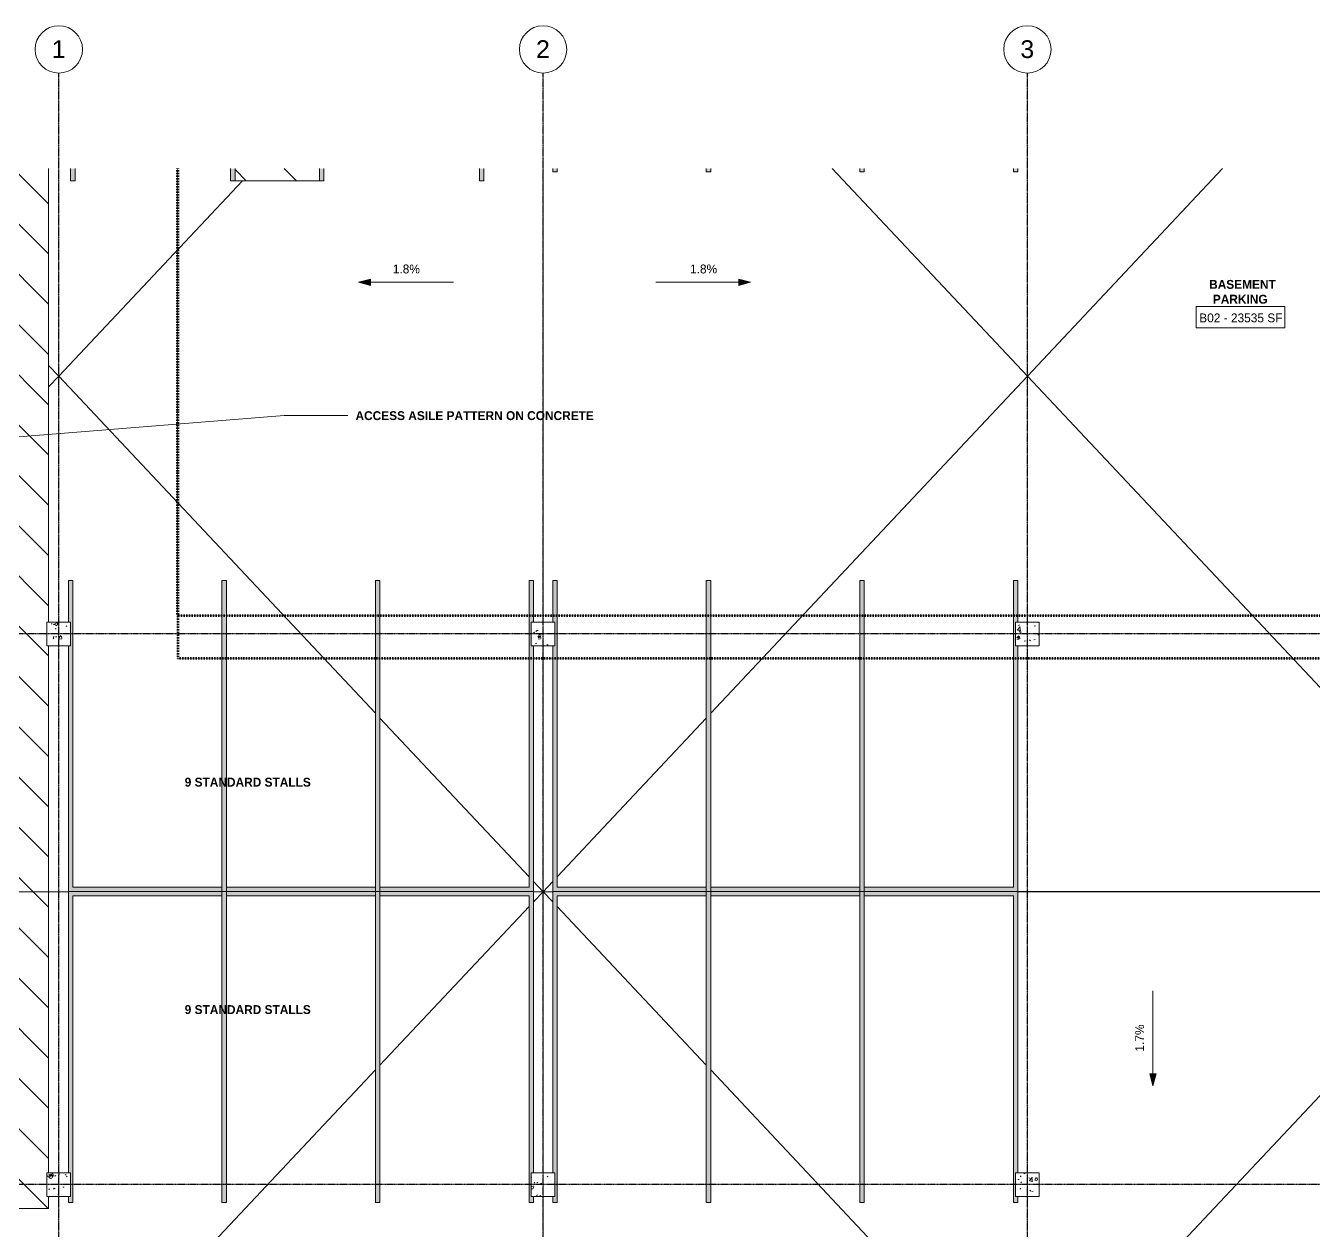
# Model space of a CAD drawing. Header units: inches. Extents: x -4124 to -1807, y 9775 to 11251.
# Drawn here: x -3504 to -2634, y 10436 to 11250 of the extents above; entities that cross this region are included whole.
import ezdxf

# ---------------------------------------------------------------- set-up
doc = ezdxf.new("R2010")
doc.units = ezdxf.units.IN
doc.header["$MEASUREMENT"] = 0
for name, pattern in [('Dash 1_16_', [0.125, 0.0625, -0.0625]), ('Double Dash 3_8_', [1, 0.375, -0.125, 0.125, -0.125, 0.125, -0.125]), ('Grid Line 1_2_', [0.875, 0.5, -0.125, 0.125, -0.125]), ('Grid Line 1_2__2_', [0.875, 0.5, -0.125, 0.125, -0.125])]:
    doc.linetypes.add(name, pattern=pattern)
for name, color, linetype, lineweight in [('0-1', 7, 'Continuous', 5), ('0-2', 7, 'Continuous', 9), ('0-3', 50, 'Double Dash 3_8_', 60), ('0-4', 165, 'Continuous', 5), ('0-5', 155, 'Continuous', 5), ('A-AREA-IDEN', 2, 'Continuous', 9), ('A-FLOR-1', 53, 'Continuous', 18), ('A-FLOR-3', 192, 'Continuous', 9), ('A-FLOR-PATT-2', 251, 'Continuous', 9), ('A-GENM', 5, 'Continuous', 9), ('C-PROP-LINE-2', 50, 'Dash 1_16_', 60), ('G-ANNO-DIMS', 111, 'Continuous', 9), ('G-ANNO-TEXT-1', 147, 'Continuous', 20), ('G-ANNO-TEXT-2', 165, 'Continuous', 20), ('S-COLS', 52, 'Continuous', 9), ('S-COLS-1', 7, 'Continuous', 9), ('S-GRID-1', 1, 'Grid Line 1_2_', 9), ('S-GRID-2', 1, 'Grid Line 1_2__2_', 30), ('S-GRID-IDEN', 1, 'Continuous', 9), ('S-GRID-IDEN-1', 147, 'Continuous', 9)]:
    doc.layers.add(name, color=color, linetype=linetype, lineweight=lineweight)
doc.styles.add('Arial', font='arial.ttf', dxfattribs={"height": 12})
doc.styles.add('Century Gothic', font='ufonts.com_century-gothic.ttf', dxfattribs={"height": 6})
doc.styles.add('Century Gothic_B', font='GOTHICB.TTF', dxfattribs={"height": 6})

# ---------------------------------------------------------------- blocks, each defined once
blk = doc.blocks.new('Family - ___-2835860-ENLARGED FLOOR PLAN - BASEMENT - WEST')
at = {"layer": 'C-PROP-LINE-2'}
for p in [(-3401.42, 11153.47), (-2067.92, 10851.39)]:
    blk.add_line(p, (-3401.42, 10851.39), dxfattribs=at)
blk = doc.blocks.new('Family - ___-2835903-ENLARGED FLOOR PLAN - BASEMENT - WEST')
at = {"layer": 'C-PROP-LINE-2'}
for p in [(-3400.92, 11153.47), (-2096.82, 10822.49)]:
    blk.add_line(p, (-3400.92, 10822.49), dxfattribs=at)
blk = doc.blocks.new('Family - ___-2835932-ENLARGED FLOOR PLAN - BASEMENT - WEST')
at = {"layer": 'C-PROP-LINE-2'}
for p in [(-3401.42, 11153.47), (-2067.92, 10851.39)]:
    blk.add_line(p, (-3401.42, 10851.39), dxfattribs=at)
blk = doc.blocks.new('Grid - Grid Head - Circle-50561-ENLARGED FLOOR PLAN - BASEMENT - WEST')
at = {"layer": 'S-GRID-IDEN-1'}
for start, end in [(360, 180), (180, 360)]:
    blk.add_arc((0, 0), 0.25, start, end, dxfattribs=at)
blk = doc.blocks.new('CTR - 1st Phase - Shell_rvt-1-ENLARGED FLOOR PLAN - BASEMENT - WEST')
at = {"layer": 'A-FLOR-1'}
for p, q in [((-3154.32, 10847.19), (-3154.32, 11153.47)), ((-2827.32, 11013.19), (-2959.14, 11153.47)), ((-2827.32, 11013.19), (-2695.5, 11153.47)), ((-3481.32, 11013.19), (-3357.29, 11145.19)), ((-3481.32, 11013.19), (-3488.32, 11020.4)), ((-3481.32, 11013.19), (-3488.32, 11005.98)), ((-3267.49, 10785.54), (-3481.32, 11013.19)), ((-3041.16, 10785.54), (-2827.32, 11013.19)), ((-2500.32, 10665.35), (-2827.32, 11013.19)), ((-3154.32, 10665.06), (-3154.32, 10831.19)), ((-3163.82, 10675.17), (-3264.49, 10782.35)), ((-3144.82, 10675.18), (-3044.16, 10782.35)), ((-3154.32, 10665.06), (-3160.82, 10671.98)), ((-3154.32, 10665.06), (-3147.82, 10671.98)), ((-3474.82, 10665.06), (-3583.82, 10665.06)), ((-3160.82, 10658.15), (-3154.32, 10665.06)), ((-3154.32, 10665.06), (-3160.82, 10665.06)), ((-3147.82, 10665.07), (-3154.32, 10665.06)), ((-3154.32, 10475.19), (-3154.32, 10665.06)), ((-3147.82, 10658.15), (-3154.32, 10665.06)), ((-3147.82, 10665.06), (-3154.32, 10665.06)), ((-2500.32, 10665.35), (-2833.82, 10665.2)), ((-2500.32, 10665.06), (-2833.82, 10665.06)), ((-2827.32, 10317.28), (-2500.32, 10665.06)), ((-3264.49, 10547.89), (-3163.82, 10654.96)), ((-3044.16, 10547.89), (-3144.82, 10654.96)), ((-3481.32, 10317.26), (-3267.49, 10544.7)), ((-2827.32, 10317.28), (-3041.16, 10544.7)), ((-3154.32, 10175.19), (-3154.32, 10459.19))]:
    blk.add_line(p, q, dxfattribs=at)
at = {"layer": 'S-GRID-1'}
for p, q in [((-3481.32, 9836.18), (-3481.32, 11217.93)), ((-3154.32, 9836.18), (-3154.32, 11217.93)), ((-2827.32, 9836.18), (-2827.32, 11217.93)), ((-1807.14, 10839.19), (-4091.58, 10839.19)), ((-1807.14, 10467.19), (-4091.58, 10467.19))]:
    blk.add_line(p, q, dxfattribs=at)
at = {"layer": '0-3'}
for name in ['Family - ___-2835860-ENLARGED FLOOR PLAN - BASEMENT - WEST', 'Family - ___-2835932-ENLARGED FLOOR PLAN - BASEMENT - WEST', 'Family - ___-2835903-ENLARGED FLOOR PLAN - BASEMENT - WEST']:
    blk.add_blockref(name, (0, 0), dxfattribs=at)
at = {"layer": '0-4', "xscale": 63.99999999999997, "yscale": 63.99999999999997, "zscale": 63.99999999999997}
for p in [(-3481.32, 11233.93), (-3154.32, 11233.93), (-2827.32, 11233.93)]:
    blk.add_blockref('Grid - Grid Head - Circle-50561-ENLARGED FLOOR PLAN - BASEMENT - WEST', p, dxfattribs=at)
at = {"layer": 'S-GRID-IDEN', "char_height": 12, "width": 11.312, "attachment_point": 1, "style": 'Arial'}
for s, insert in [('2', (-3159.08, 11240.12)), ('3', (-2832.08, 11240.12)), ('1', (-3486.08, 11240.12))]:
    blk.add_mtext(s, dxfattribs=dict(at, insert=insert))
blk = doc.blocks.new('034100 - Precast Structural Concrete - Column - Corbels - 16_x16_-2331168-ENLARGED FLOOR PLAN - BASEMENT - WEST')
at = {"layer": 'S-COLS'}
h = blk.add_hatch(dxfattribs=at)
h.set_pattern_fill('FP_6', color=256, style=0, pattern_type=2)
h.set_pattern_definition([(320, (-10840.174, -3153.339), (-1.606828, -18.362056), [1.92, -21.12]), (265, (-10840.174, -3153.339), (19.255874, 3.552257), [1.536, -16.896]), (10.451, (-10840.308, -3154.87), (17.649286, -14.81021), [1.632, -17.949]), (316.184, (-10835.054, -3153.34), (-4.237615, -27.32125), [2.88, -31.68]), (6.636, (-10835.407, -3155.616), (24.93717, -23.927535), [2.448, -26.924]), (261.184, (-10835.054, -3153.34), (24.937426, -23.927645), [2.304, -25.344]), (291, (-10836.334, -3155.899), (-10.307465, -15.28081), [1.92, -21.12]), (236, (-10836.334, -3155.899), (18.563735, -6.22856), [1.536, -16.896]), (341.451, (-10837.193, -3157.173), (8.25628, -21.509846), [1.632, -17.949]), (307.5, (-10840.174, -3153.339), (8.5225365, -0.3110953), [0.845, -15.846, 0.845, -16.307, -16.96]), (307.5, (-10840.174, -3153.339), (8.5225365, -0.3110953), [-33.843, 0.845, -16.115]), (277.5, (-10840.174, -3153.339), (10.0974314, -6.7346365), [0.845, -8.934, 0.845, -15.462, -6.464]), (277.5, (-10840.174, -3153.339), (10.0974314, -6.7346365), [-26.086, 0.845, -5.619]), (237.5, (-10840.174, -3147.631), (-0.5771864, -13.6661073), [0.845, -5.555, 0.845, -19.123, -26.496]), (237.5, (-10840.174, -3147.631), (-0.5771864, -13.6661073), [-26.368, 0.845, -25.651]), (227.5, (-10840.174, -3145.071), (2.562859, -14.929853), [0.845, -7.475, 0.845, -12.416, -18.816]), (227.5, (-10840.174, -3145.071), (2.562859, -14.929853), [-21.581, 0.845, -17.971])])
h.paths.add_polyline_path([(-8.98, 0.98), (-8.98, -7.02), (7.02, -7.02), (7.02, 8.98), (-8.98, 8.98), (-8.98, 7.48)], flags=0)
at = {"layer": 'S-COLS-1'}
for p, q in [((-8.91, 8.98), (-8.98, 8.98)), ((-8.98, 8.98), (-8.98, -7.02)), ((6.94, 8.98), (-8.91, 8.98)), ((7.02, 8.98), (6.94, 8.98)), ((7.02, -7.02), (7.02, 8.98)), ((-8.98, -7.02), (-8.91, -7.02)), ((-8.91, -7.02), (6.94, -7.02)), ((6.94, -7.02), (7.02, -7.02))]:
    blk.add_line(p, q, dxfattribs=at)
blk = doc.blocks.new('034100 - Precast Structural Concrete - Column - Corbels - 16_x16_-2331169-ENLARGED FLOOR PLAN - BASEMENT - WEST')
at = {"layer": 'S-COLS'}
h = blk.add_hatch(dxfattribs=at)
h.set_pattern_fill('FP_7', color=256, style=0, pattern_type=2)
h.set_pattern_definition([(140, (10466.205, 3155.308), (1.606828, 18.362056), [1.92, -21.12]), (85, (10466.205, 3155.308), (-19.255874, -3.552257), [1.536, -16.896]), (190.451, (10466.339, 3156.838), (-17.649286, 14.81021), [1.632, -17.949]), (136.184, (10461.085, 3155.308), (4.237615, 27.32125), [2.88, -31.68]), (186.636, (10461.438, 3157.585), (-24.93717, 23.927535), [2.448, -26.924]), (81.184, (10461.085, 3155.308), (-24.93743, 23.927645), [2.304, -25.344]), (111, (10462.365, 3157.868), (10.307465, 15.28081), [1.92, -21.12]), (56, (10462.365, 3157.868), (-18.563735, 6.22856), [1.536, -16.896]), (161.451, (10463.224, 3159.141), (-8.25628, 21.509846), [1.632, -17.949]), (127.5, (10466.205, 3155.308), (-8.5225365, 0.3110953), [0.845, -15.846, 0.845, -16.307, -16.96]), (127.5, (10466.205, 3155.308), (-8.5225365, 0.3110953), [-33.843, 0.845, -16.115]), (97.5, (10466.205, 3155.308), (-10.097431, 6.7346365), [0.845, -8.934, 0.845, -15.462, -6.464]), (97.5, (10466.205, 3155.308), (-10.097431, 6.7346365), [-26.086, 0.845, -5.619]), (57.5, (10466.205, 3149.599), (0.5771864, 13.6661073), [0.845, -5.555, 0.845, -19.123, -26.496]), (57.5, (10466.205, 3149.599), (0.5771864, 13.6661073), [-26.368, 0.845, -25.651]), (47.5, (10466.205, 3147.039), (-2.562859, 14.929853), [0.845, -7.475, 0.845, -12.416, -18.816]), (47.5, (10466.205, 3147.039), (-2.562859, 14.929853), [-21.581, 0.845, -17.971])])
h.paths.add_polyline_path([(7.02, 0.98), (7.02, 8.98), (-8.98, 8.98), (-8.98, -7.02), (7.02, -7.02), (7.02, -5.51)], flags=0)
at = {"layer": 'S-COLS-1'}
for p, q in [((-8.91, 8.98), (-8.98, 8.98)), ((-8.98, 8.98), (-8.98, -7.02)), ((6.94, 8.98), (-8.91, 8.98)), ((7.02, 8.98), (6.94, 8.98)), ((7.02, -7.02), (7.02, 8.98)), ((-8.98, -7.02), (-8.91, -7.02)), ((-8.91, -7.02), (6.94, -7.02)), ((6.94, -7.02), (7.02, -7.02))]:
    blk.add_line(p, q, dxfattribs=at)
blk = doc.blocks.new('034100 - Precast Structural Concrete - Column - Corbels - 16_x16_-V8-ENLARGED FLOOR PLAN - BASEMENT - WEST')
at = {"layer": 'S-COLS'}
h = blk.add_hatch(dxfattribs=at)
h.set_pattern_fill('FP_10', color=256, style=0, pattern_type=2)
h.set_pattern_definition([(320, (-10840.174, -2826.339), (-1.606828, -18.362056), [1.92, -21.12]), (265, (-10840.174, -2826.339), (19.255874, 3.552257), [1.536, -16.896]), (10.451, (-10840.308, -2827.87), (17.649286, -14.81021), [1.632, -17.949]), (316.184, (-10835.054, -2826.34), (-4.237615, -27.32125), [2.88, -31.68]), (6.636, (-10835.407, -2828.616), (24.93717, -23.927535), [2.448, -26.924]), (261.184, (-10835.054, -2826.34), (24.937426, -23.927645), [2.304, -25.344]), (291, (-10836.334, -2828.899), (-10.307465, -15.28081), [1.92, -21.12]), (236, (-10836.334, -2828.899), (18.563735, -6.22856), [1.536, -16.896]), (341.451, (-10837.193, -2830.173), (8.25628, -21.509846), [1.632, -17.949]), (307.5, (-10840.174, -2826.339), (8.5225365, -0.3110953), [0.845, -15.846, 0.845, -16.307, -16.96]), (307.5, (-10840.174, -2826.339), (8.5225365, -0.3110953), [-33.843, 0.845, -16.115]), (277.5, (-10840.174, -2826.339), (10.0974314, -6.7346365), [0.845, -8.934, 0.845, -15.462, -6.464]), (277.5, (-10840.174, -2826.339), (10.0974314, -6.7346365), [-26.086, 0.845, -5.619]), (237.5, (-10840.174, -2820.631), (-0.5771864, -13.6661073), [0.845, -5.555, 0.845, -19.123, -26.496]), (237.5, (-10840.174, -2820.631), (-0.5771864, -13.6661073), [-26.368, 0.845, -25.651]), (227.5, (-10840.174, -2818.071), (2.562859, -14.929853), [0.845, -7.475, 0.845, -12.416, -18.816]), (227.5, (-10840.174, -2818.071), (2.562859, -14.929853), [-21.581, 0.845, -17.971])])
h.paths.add_polyline_path([(-8.98, 8.12), (-8.98, -7.02), (7.02, -7.02), (7.02, 8.98), (-8.98, 8.98)], flags=0)
at = {"layer": 'S-COLS-1'}
for p, q in [((-8.91, 8.98), (-8.98, 8.98)), ((-8.98, 8.98), (-8.98, -7.02)), ((6.94, 8.98), (-8.91, 8.98)), ((7.02, 8.98), (6.94, 8.98)), ((7.02, -7.02), (7.02, 8.98)), ((-8.98, -7.02), (-8.91, -7.02)), ((-8.91, -7.02), (6.94, -7.02)), ((6.94, -7.02), (7.02, -7.02))]:
    blk.add_line(p, q, dxfattribs=at)
blk = doc.blocks.new('034100 - Precast Structural Concrete - Column - Corbels - 16_x16_-V9-ENLARGED FLOOR PLAN - BASEMENT - WEST')
at = {"layer": 'S-COLS'}
h = blk.add_hatch(dxfattribs=at)
h.set_pattern_fill('FP_11', color=256, style=0, pattern_type=2)
h.set_pattern_definition([(140, (10466.205, 2828.308), (1.606828, 18.362056), [1.92, -21.12]), (85, (10466.205, 2828.308), (-19.255874, -3.552257), [1.536, -16.896]), (190.451, (10466.339, 2829.838), (-17.649286, 14.81021), [1.632, -17.949]), (136.184, (10461.085, 2828.308), (4.237615, 27.32125), [2.88, -31.68]), (186.636, (10461.438, 2830.585), (-24.93717, 23.927535), [2.448, -26.924]), (81.184, (10461.085, 2828.308), (-24.93743, 23.927645), [2.304, -25.344]), (111, (10462.365, 2830.868), (10.307465, 15.28081), [1.92, -21.12]), (56, (10462.365, 2830.868), (-18.563735, 6.22856), [1.536, -16.896]), (161.451, (10463.224, 2832.141), (-8.25628, 21.509846), [1.632, -17.949]), (127.5, (10466.205, 2828.308), (-8.5225365, 0.3110953), [0.845, -15.846, 0.845, -16.307, -16.96]), (127.5, (10466.205, 2828.308), (-8.5225365, 0.3110953), [-33.843, 0.845, -16.115]), (97.5, (10466.205, 2828.308), (-10.097431, 6.7346365), [0.845, -8.934, 0.845, -15.462, -6.464]), (97.5, (10466.205, 2828.308), (-10.097431, 6.7346365), [-26.086, 0.845, -5.619]), (57.5, (10466.205, 2822.599), (0.5771864, 13.6661073), [0.845, -5.555, 0.845, -19.123, -26.496]), (57.5, (10466.205, 2822.599), (0.5771864, 13.6661073), [-26.368, 0.845, -25.651]), (47.5, (10466.205, 2820.039), (-2.562859, 14.929853), [0.845, -7.475, 0.845, -12.416, -18.816]), (47.5, (10466.205, 2820.039), (-2.562859, 14.929853), [-21.581, 0.845, -17.971])])
h.paths.add_polyline_path([(7.02, 0.98), (7.02, 8.98), (-8.98, 8.98), (-8.98, -7.02), (7.02, -7.02), (7.02, -5.51)], flags=0)
at = {"layer": 'S-COLS-1'}
for p, q in [((-8.91, 8.98), (-8.98, 8.98)), ((-8.98, 8.98), (-8.98, -7.02)), ((6.94, 8.98), (-8.91, 8.98)), ((7.02, 8.98), (6.94, 8.98)), ((7.02, -7.02), (7.02, 8.98)), ((-8.98, -7.02), (-8.91, -7.02)), ((-8.91, -7.02), (6.94, -7.02)), ((6.94, -7.02), (7.02, -7.02))]:
    blk.add_line(p, q, dxfattribs=at)
blk = doc.blocks.new('034100 - Precast Structural Concrete - Column - Corbels - 16_x16_-V14-ENLARGED FLOOR PLAN - BASEMENT - WEST')
at = {"layer": 'S-COLS'}
h = blk.add_hatch(dxfattribs=at)
h.set_pattern_fill('FP_16', color=256, style=0, pattern_type=2)
h.set_pattern_definition([(320, (-10840.174, -3480.339), (-1.606828, -18.362056), [1.92, -21.12]), (265, (-10840.174, -3480.339), (19.255874, 3.552257), [1.536, -16.896]), (10.451, (-10840.308, -3481.87), (17.649286, -14.81021), [1.632, -17.949]), (316.184, (-10835.054, -3480.34), (-4.237615, -27.32125), [2.88, -31.68]), (6.636, (-10835.407, -3482.616), (24.937167, -23.927535), [2.448, -26.924]), (261.184, (-10835.054, -3480.34), (24.937426, -23.927645), [2.304, -25.344]), (291, (-10836.334, -3482.899), (-10.307465, -15.28081), [1.92, -21.12]), (236, (-10836.334, -3482.899), (18.563735, -6.22856), [1.536, -16.896]), (341.451, (-10837.193, -3484.173), (8.25628, -21.509846), [1.632, -17.949]), (307.5, (-10840.174, -3480.339), (8.5225365, -0.3110953), [0.845, -15.846, 0.845, -16.307, -16.96]), (307.5, (-10840.174, -3480.339), (8.5225365, -0.3110953), [-33.843, 0.845, -16.115]), (277.5, (-10840.174, -3480.339), (10.0974314, -6.7346365), [0.845, -8.934, 0.845, -15.462, -6.464]), (277.5, (-10840.174, -3480.339), (10.0974314, -6.7346365), [-26.086, 0.845, -5.619]), (237.5, (-10840.174, -3474.631), (-0.5771864, -13.6661073), [0.845, -5.555, 0.845, -19.123, -26.496]), (237.5, (-10840.174, -3474.631), (-0.5771864, -13.6661073), [-26.368, 0.845, -25.651]), (227.5, (-10840.174, -3472.071), (2.562859, -14.929853), [0.845, -7.475, 0.845, -12.416, -18.816]), (227.5, (-10840.174, -3472.071), (2.562859, -14.929853), [-21.581, 0.845, -17.971])])
h.paths.add_polyline_path([(-8.98, -6.15), (-8.98, -7.02), (7.02, -7.02), (7.02, 8.98), (-8.98, 8.98), (-8.98, -5.52)], flags=0)
at = {"layer": 'S-COLS-1'}
for p, q in [((-8.91, 8.98), (-8.98, 8.98)), ((-8.98, 8.98), (-8.98, -7.02)), ((6.94, 8.98), (-8.91, 8.98)), ((7.02, 8.98), (6.94, 8.98)), ((7.02, -7.02), (7.02, 8.98)), ((-8.98, -7.02), (-8.91, -7.02)), ((-8.91, -7.02), (6.94, -7.02)), ((6.94, -7.02), (7.02, -7.02))]:
    blk.add_line(p, q, dxfattribs=at)
blk = doc.blocks.new('034100 - Precast Structural Concrete - Column - Corbels - 16_x16_-V15-ENLARGED FLOOR PLAN - BASEMENT - WEST')
at = {"layer": 'S-COLS'}
h = blk.add_hatch(dxfattribs=at)
h.set_pattern_fill('FP_17', color=256, style=0, pattern_type=2)
h.set_pattern_definition([(140, (10466.205, 3482.308), (1.606828, 18.362056), [1.92, -21.12]), (85, (10466.205, 3482.308), (-19.255874, -3.552257), [1.536, -16.896]), (190.451, (10466.339, 3483.838), (-17.649286, 14.81021), [1.632, -17.949]), (136.184, (10461.085, 3482.308), (4.237615, 27.32125), [2.88, -31.68]), (186.636, (10461.438, 3484.585), (-24.93717, 23.927535), [2.448, -26.924]), (81.184, (10461.085, 3482.308), (-24.937426, 23.927645), [2.304, -25.344]), (111, (10462.365, 3484.868), (10.307465, 15.28081), [1.92, -21.12]), (56, (10462.365, 3484.868), (-18.563735, 6.22856), [1.536, -16.896]), (161.451, (10463.224, 3486.141), (-8.25628, 21.509846), [1.632, -17.949]), (127.5, (10466.205, 3482.308), (-8.5225365, 0.3110953), [0.845, -15.846, 0.845, -16.307, -16.96]), (127.5, (10466.205, 3482.308), (-8.5225365, 0.3110953), [-33.843, 0.845, -16.115]), (97.5, (10466.205, 3482.308), (-10.0974314, 6.7346365), [0.845, -8.934, 0.845, -15.462, -6.464]), (97.5, (10466.205, 3482.308), (-10.0974314, 6.7346365), [-26.086, 0.845, -5.619]), (57.5, (10466.205, 3476.599), (0.5771864, 13.6661073), [0.845, -5.555, 0.845, -19.123, -26.496]), (57.5, (10466.205, 3476.599), (0.5771864, 13.6661073), [-26.368, 0.845, -25.651]), (47.5, (10466.205, 3474.039), (-2.562859, 14.929853), [0.845, -7.475, 0.845, -12.416, -18.816]), (47.5, (10466.205, 3474.039), (-2.562859, 14.929853), [-21.581, 0.845, -17.971])])
h.paths.add_polyline_path([(7.02, 7.48), (7.02, 8.98), (-8.98, 8.98), (-8.98, -7.02), (7.02, -7.02), (7.02, 0.98)], flags=0)
at = {"layer": 'S-COLS-1'}
for p, q in [((-8.91, 8.98), (-8.98, 8.98)), ((-8.98, 8.98), (-8.98, -7.02)), ((6.94, 8.98), (-8.91, 8.98)), ((7.02, 8.98), (6.94, 8.98)), ((7.02, -7.02), (7.02, 8.98)), ((-8.98, -7.02), (-8.91, -7.02)), ((-8.91, -7.02), (6.94, -7.02)), ((6.94, -7.02), (7.02, -7.02))]:
    blk.add_line(p, q, dxfattribs=at)
blk = doc.blocks.new('Grid - Grid Head - Circle-1738874-ENLARGED FLOOR PLAN - BASEMENT - WEST')
at = {"layer": 'S-GRID-IDEN-1'}
for start, end in [(360, 180), (180, 360)]:
    blk.add_arc((0, 0), 0.25, start, end, dxfattribs=at)
blk = doc.blocks.new('CTR - 1st Phase - Structure_rvt-1-ENLARGED FLOOR PLAN - BASEMENT - WEST')
at = {"layer": 'S-GRID-2'}
for p, q in [((-3481.32, 9774.88), (-3481.32, 11217.93)), ((-3154.32, 9774.88), (-3154.32, 11217.93)), ((-2827.32, 9774.88), (-2827.32, 11217.93)), ((-1807.14, 10839.19), (-4076.95, 10839.19)), ((-1807.14, 10467.19), (-4076.95, 10467.19))]:
    blk.add_line(p, q, dxfattribs=at)
at = {"layer": '0-2'}
for name, p, rotation in [('034100 - Precast Structural Concrete - Column - Corbels - 16_x16_-V14-ENLARGED FLOOR PLAN - BASEMENT - WEST', (-3480.34, 10840.17), 90.0000000000016), ('034100 - Precast Structural Concrete - Column - Corbels - 16_x16_-2331168-ENLARGED FLOOR PLAN - BASEMENT - WEST', (-3153.34, 10840.17), 90.0000000000016), ('034100 - Precast Structural Concrete - Column - Corbels - 16_x16_-V8-ENLARGED FLOOR PLAN - BASEMENT - WEST', (-2826.34, 10840.17), 90.0000000000016), ('034100 - Precast Structural Concrete - Column - Corbels - 16_x16_-V15-ENLARGED FLOOR PLAN - BASEMENT - WEST', (-3482.31, 10466.21), 270.0000000000118), ('034100 - Precast Structural Concrete - Column - Corbels - 16_x16_-2331169-ENLARGED FLOOR PLAN - BASEMENT - WEST', (-3155.31, 10466.21), 270.0000000000118), ('034100 - Precast Structural Concrete - Column - Corbels - 16_x16_-V9-ENLARGED FLOOR PLAN - BASEMENT - WEST', (-2828.31, 10466.21), 270.0000000000118)]:
    blk.add_blockref(name, p, dxfattribs=dict(at, rotation=rotation))
at = {"layer": '0-5', "xscale": 63.99999999999997, "yscale": 63.99999999999997, "zscale": 63.99999999999997}
for p in [(-3481.32, 11233.93), (-3154.32, 11233.93), (-2827.32, 11233.93)]:
    blk.add_blockref('Grid - Grid Head - Circle-1738874-ENLARGED FLOOR PLAN - BASEMENT - WEST', p, dxfattribs=at)
at = {"layer": 'S-GRID-IDEN', "char_height": 12, "width": 11.312, "attachment_point": 1, "style": 'Arial'}
for s, insert in [('2', (-3159.08, 11240.12)), ('3', (-2832.08, 11240.12)), ('1', (-3486.08, 11240.12))]:
    blk.add_mtext(s, dxfattribs=dict(at, insert=insert))
blk = doc.blocks.new('Parking_Stall_Multiple - STANDARD-1982617-ENLARGED FLOOR PLAN - BASEMENT - WEST')
at = {"layer": 'A-GENM'}
h = blk.add_hatch(color=256, dxfattribs=at)
h.paths.add_polyline_path([(210, -106.67), (106.5, -105.17), (3, -106.67), (205.92, -106.67)], flags=0)
h.paths.add_polyline_path([(0, -103.67), (0.08, -106.58), (0.03, -106.67), (3, -106.67), (0.03, -103.7)], flags=0)
h.paths.add_polyline_path([(210, -1.5), (210, 0), (206, 0), (206, -1.5), (190, -1.5), (190, 0), (0, 0), (0, -103.67), (3, -103.67), (3, -3), (210, -3)], flags=0)
h = blk.add_hatch(color=256, dxfattribs=at)
h.paths.add_polyline_path([(210, -210.34), (106.5, -208.84), (3, -210.34), (205.92, -210.34)], flags=0)
h.paths.add_polyline_path([(210, -106.67), (210, -103.67), (0, -103.67), (3, -106.67), (106.5, -105.17), (205.92, -106.61)], flags=0)
h.paths.add_polyline_path([(3, -210.34), (0, -207.34), (0, -210.34), (0.12, -210.34)], flags=0)
h.paths.add_polyline_path([(0, -106.67), (0.08, -106.58), (0, -103.67)], flags=0)
h.paths.add_polyline_path([(3, -106.67), (0, -106.67), (0, -207.34), (3, -207.34), (3, -115.54)], flags=0)
h = blk.add_hatch(color=256, dxfattribs=at)
h.paths.add_polyline_path([(3, -210.34), (106.5, -208.84), (210, -210.34), (210, -207.34), (0, -207.34), (0.12, -207.46)], flags=0)
h.paths.add_polyline_path([(210, -314), (210, -311), (3, -311), (3, -210.34), (0, -210.34), (0, -314), (190, -314), (190, -312.5), (206, -312.5), (206, -314)], flags=0)
for p, q in [((190, 0), (0, 0)), ((0, 0), (0, -106.67)), ((210, 0), (206, 0)), ((210, -3), (210, 0)), ((3, -103.67), (3, -3)), ((3, -3), (210, -3)), ((210, -103.67), (0, -103.67)), ((0, -103.67), (0, -210.34)), ((210, -103.67), (3, -103.67)), ((210, -106.67), (210, -103.67)), ((210, -106.67), (210, -103.67)), ((0, -106.67), (210, -106.67)), ((3, -207.34), (3, -106.67)), ((3, -106.67), (210, -106.67)), ((210, -207.34), (0, -207.34)), ((0, -207.34), (0, -314)), ((210, -207.34), (3, -207.34)), ((210, -210.34), (210, -207.34)), ((210, -210.34), (210, -207.34)), ((0, -210.34), (210, -210.34)), ((3, -311), (3, -210.34)), ((3, -210.34), (210, -210.34)), ((210, -311), (3, -311)), ((210, -314), (210, -311)), ((0, -314), (190, -314)), ((206, -314), (210, -314))]:
    blk.add_line(p, q, dxfattribs=at)
blk = doc.blocks.new('Parking_Stall_Multiple - STANDARD-2088802-ENLARGED FLOOR PLAN - BASEMENT - WEST')
at = {"layer": 'A-GENM'}
h = blk.add_hatch(color=256, dxfattribs=at)
h.paths.add_polyline_path([(210, -106.67), (106.5, -105.17), (3, -106.67), (205.92, -106.67)], flags=0)
h.paths.add_polyline_path([(0, -103.67), (0.08, -106.58), (0, -106.67), (3, -106.67), (0.12, -103.79)], flags=0)
h.paths.add_polyline_path([(210, -3), (210, 0), (206, 0), (206, -1.5), (190, -1.5), (190, 0), (0, 0), (0, -103.67), (3, -103.67), (3, -3), (206, -3)], flags=0)
h = blk.add_hatch(color=256, dxfattribs=at)
h.paths.add_polyline_path([(210, -210.34), (106.5, -208.84), (3, -210.34), (205.92, -210.34)], flags=0)
h.paths.add_polyline_path([(210, -103.67), (0, -103.67), (3, -106.67), (106.5, -105.17), (210, -106.67)], flags=0)
h.paths.add_polyline_path([(3, -210.34), (0, -207.34), (0.08, -210.25), (0, -210.34), (0.12, -210.34)], flags=0)
h.paths.add_polyline_path([(0, -106.67), (0.08, -106.58), (0, -103.67)], flags=0)
h.paths.add_polyline_path([(3, -106.67), (0, -106.67), (0, -207.34), (3, -207.34)], flags=0)
h = blk.add_hatch(color=256, dxfattribs=at)
h.paths.add_polyline_path([(3, -210.34), (106.5, -208.84), (210, -210.34), (210, -207.34), (0, -207.34), (0.12, -207.46)], flags=0)
h.paths.add_polyline_path([(0, -210.34), (0.08, -210.25), (0, -207.34)], flags=0)
h.paths.add_polyline_path([(210, -312.5), (210, -311), (3, -311), (3, -210.34), (0, -210.34), (0, -314), (190, -314), (190, -312.5), (206, -312.5), (206, -314), (210, -314)], flags=0)
for p, q in [((190, 0), (0, 0)), ((0, 0), (0, -106.67)), ((210, 0), (206, 0)), ((210, -3), (210, 0)), ((3, -103.67), (3, -3)), ((3, -3), (210, -3)), ((210, -103.67), (0, -103.67)), ((0, -103.67), (0, -210.34)), ((210, -103.67), (3, -103.67)), ((210, -106.67), (210, -103.67)), ((210, -106.67), (210, -103.67)), ((0, -106.67), (210, -106.67)), ((3, -207.34), (3, -106.67)), ((3, -106.67), (210, -106.67)), ((210, -207.34), (0, -207.34)), ((0, -207.34), (0, -314)), ((210, -207.34), (3, -207.34)), ((210, -210.34), (210, -207.34)), ((210, -210.34), (210, -207.34)), ((0, -210.34), (210, -210.34)), ((3, -311), (3, -210.34)), ((3, -210.34), (210, -210.34)), ((210, -311), (3, -311)), ((210, -314), (210, -311)), ((0, -314), (190, -314)), ((206, -314), (210, -314))]:
    blk.add_line(p, q, dxfattribs=at)
blk = doc.blocks.new('Parking_Stall_Multiple - STANDARD-V4-ENLARGED FLOOR PLAN - BASEMENT - WEST')
at = {"layer": 'A-GENM'}
h = blk.add_hatch(color=256, dxfattribs=at)
h.paths.add_polyline_path([(0, 207.34), (210, 207.34), (210, 210.34), (106.5, 208.84), (3, 210.34)], flags=0)
h.paths.add_polyline_path([(0, 210.34), (3, 210.34), (3, 311), (210, 311), (210, 314), (182, 314), (182, 312.5), (166, 312.5), (166, 314), (0, 314), (0, 310.96)], flags=0)
h = blk.add_hatch(color=256, dxfattribs=at)
h.paths.add_polyline_path([(0, 103.67), (210, 103.67), (210, 106.67), (106.5, 105.17), (3, 106.67), (0.16, 103.83)], flags=0)
h.paths.add_polyline_path([(0, 106.67), (0, 103.67), (0.08, 106.58)], flags=0)
h.paths.add_polyline_path([(3, 210.34), (106.5, 208.84), (210, 210.34), (117.05, 210.34)], flags=0)
h.paths.add_polyline_path([(0, 207.34), (3, 210.34), (0, 210.34)], flags=0)
h.paths.add_polyline_path([(0, 115.54), (0, 106.67), (3, 106.67), (3, 207.34), (0, 207.34), (0, 207.29)], flags=0)
h = blk.add_hatch(color=256, dxfattribs=at)
h.paths.add_polyline_path([(3, 106.67), (106.5, 105.17), (210, 106.67), (159.75, 106.67)], flags=0)
h.paths.add_polyline_path([(0, 103.67), (3, 106.67), (0, 106.67), (0.08, 106.58)], flags=0)
h.paths.add_polyline_path([(0, 0), (166, 0), (166, 1.5), (182, 1.5), (182, 0), (210, 0), (210, 3), (3, 3), (3, 103.67), (0, 103.67), (0, 3)], flags=0)
for p, q in [((166, 314), (0, 314)), ((0, 314), (0, 207.34)), ((210, 314), (182, 314)), ((210, 311), (210, 314)), ((3, 210.34), (3, 311)), ((3, 311), (210, 311)), ((210, 210.34), (0, 210.34)), ((0, 210.34), (0, 103.67)), ((210, 210.34), (3, 210.34)), ((210, 207.34), (210, 210.34)), ((210, 207.34), (210, 210.34)), ((0, 207.34), (210, 207.34)), ((3, 106.67), (3, 207.34)), ((3, 207.34), (210, 207.34)), ((210, 106.67), (0, 106.67)), ((0, 106.67), (0, 0)), ((210, 106.67), (3, 106.67)), ((210, 103.67), (210, 106.67)), ((210, 103.67), (210, 106.67)), ((0, 103.67), (210, 103.67)), ((3, 3), (3, 103.67)), ((3, 103.67), (210, 103.67)), ((210, 3), (3, 3)), ((210, 0), (210, 3)), ((0, 0), (166, 0)), ((182, 0), (210, 0))]:
    blk.add_line(p, q, dxfattribs=at)
blk = doc.blocks.new('Parking_Stall_Multiple - STANDARD-V5-ENLARGED FLOOR PLAN - BASEMENT - WEST')
at = {"layer": 'A-GENM'}
h = blk.add_hatch(color=256, dxfattribs=at)
h.paths.add_polyline_path([(210, -106.67), (207.71, -106.63), (207.71, -106.67)], flags=0)
h.paths.add_polyline_path([(210, 0), (207.71, 0), (207.71, -3), (210, -3)], flags=0)
h = blk.add_hatch(color=256, dxfattribs=at)
h.paths.add_polyline_path([(210, -210.34), (207.71, -210.3), (207.71, -210.34)], flags=0)
h.paths.add_polyline_path([(210, -103.67), (207.71, -103.67), (207.71, -106.63), (210, -106.67)], flags=0)
h = blk.add_hatch(color=256, dxfattribs=at)
h.paths.add_polyline_path([(210, -314), (210, -311), (207.71, -311), (207.71, -314)], flags=0)
h.paths.add_polyline_path([(210, -210.34), (210, -207.34), (207.71, -207.34), (207.71, -210.3)], flags=0)
for p, q in [((210, 0), (207.71, 0)), ((210, -3), (210, 0)), ((207.71, -3), (210, -3)), ((210, -103.67), (207.71, -103.67)), ((210, -103.67), (207.71, -103.67)), ((210, -106.67), (210, -103.67)), ((210, -106.67), (210, -103.67)), ((207.71, -106.67), (210, -106.67)), ((207.71, -106.67), (210, -106.67)), ((210, -207.34), (207.71, -207.34)), ((210, -207.34), (207.71, -207.34)), ((210, -210.34), (210, -207.34)), ((210, -210.34), (210, -207.34)), ((207.71, -210.34), (210, -210.34)), ((207.71, -210.34), (210, -210.34)), ((210, -311), (207.71, -311)), ((210, -314), (210, -311)), ((207.71, -314), (210, -314))]:
    blk.add_line(p, q, dxfattribs=at)
blk = doc.blocks.new('Parking_Stall_Multiple - ADA-1919661-ENLARGED FLOOR PLAN - BASEMENT - WEST')
at = {"layer": 'A-GENM'}
h = blk.add_hatch(color=256, dxfattribs=at)
h.paths.add_polyline_path([(216, 111), (207.71, 111), (207.71, 108), (216, 108)], flags=0)
h.paths.add_polyline_path([(216, 0), (216, 3), (207.71, 3), (207.71, 0)], flags=0)
for p, q in [((216, 111), (207.71, 111)), ((207.71, 108), (216, 108)), ((216, 108), (216, 111)), ((216, 3), (207.71, 3)), ((216, 0), (216, 3)), ((207.71, 0), (216, 0))]:
    blk.add_line(p, q, dxfattribs=at)
blk = doc.blocks.new('Parking_Stall_Multiple - ADA-2244793-ENLARGED FLOOR PLAN - BASEMENT - WEST')
at = {"layer": 'A-GENM'}
h = blk.add_hatch(color=256, dxfattribs=at)
h.paths.add_polyline_path([(216, 108), (216, 111), (207.71, 111), (207.71, 108)], flags=0)
h.paths.add_polyline_path([(216, 0), (216, 3), (207.71, 3), (207.71, 0)], flags=0)
for p, q in [((216, 111), (207.71, 111)), ((207.71, 108), (216, 108)), ((216, 108), (216, 111)), ((216, 3), (207.71, 3)), ((216, 0), (216, 3)), ((207.71, 0), (216, 0))]:
    blk.add_line(p, q, dxfattribs=at)

msp = doc.modelspace()

# ---------------------------------------------------------------- hatches: boundary and pattern name
at = {"layer": 'A-FLOR-PATT-2'}
h = msp.add_hatch(dxfattribs=at)
h.set_pattern_fill('FP_4', color=256, style=0, pattern_type=2)
h.set_pattern_definition([(315, (-3536.324, 10906.164), (16.9706, 16.9706), [])])
h.paths.add_polyline_path([(-3488.32374, 10451.13788), (-3488.32374, 10459.1894), (-3489.32374, 10459.1894), (-3489.32374, 10475.1894), (-3488.32374, 10475.1894), (-3488.32374, 10831.1894), (-3489.32374, 10831.1894), (-3489.32374, 10847.1894), (-3488.32374, 10847.1894), (-3488.32374, 11153.47465), (-3581.32374, 11153.47465), (-3581.32374, 11145.1894), (-3584.32374, 11145.1894), (-3584.32374, 10875.1894), (-3583.8154, 10875.1894), (-3583.8154, 10455.1894), (-3584.32374, 10455.1894), (-3584.32374, 10451.13788), (-3489.32374, 10451.13788)], flags=0)
h = msp.add_hatch(dxfattribs=at)
h.set_pattern_fill('FP_5', color=256, style=0, pattern_type=2)
h.set_pattern_definition([(315, (-3353.324, 10906.164), (16.9706, 16.9706), [])])
h.paths.add_polyline_path([(-3305.32374, 11145.1894), (-3305.32374, 11153.47465), (-3362.32374, 11153.47465), (-3362.32374, 11145.1894), (-3357.28925, 11145.1894)], flags=0)
at = {"layer": 'G-ANNO-DIMS'}
for points in [[(-3278.88826, 11076.65291), (-3270.88826, 11074.50931), (-3270.88826, 11078.7965)], [(-3278.88826, 11076.65291), (-3270.88826, 11074.50931), (-3270.88826, 11078.7965)], [(-3014.20029, 11076.65291), (-3022.20029, 11078.7965), (-3022.20029, 11074.50931)], [(-3014.20029, 11076.65291), (-3022.20029, 11078.7965), (-3022.20029, 11074.50931)], [(-2742.55833, 10533.99035), (-2740.41474, 10541.99035), (-2744.70192, 10541.99035)], [(-2742.55833, 10533.99035), (-2740.41474, 10541.99035), (-2744.70192, 10541.99035)]]:
    msp.add_hatch(color=256, dxfattribs=at).paths.add_polyline_path(points, flags=0)

# ---------------------------------------------------------------- linework, layer by layer
at = {"layer": 'A-AREA-IDEN', "flags": 128}
msp.add_lwpolyline([(-2713.30467, 11060.25736), (-2653.46845, 11060.25736), (-2653.46845, 11045.92665), (-2713.30467, 11045.92665)], close=True, dxfattribs=at)
at = {"layer": 'A-FLOR-3'}
for p, q in [((-3488.32374, 10847.18447), (-3488.32374, 11153.47465)), ((-3362.32374, 11145.1894), (-3305.32374, 11145.1894)), ((-3488.32374, 10475.18447), (-3488.32374, 10831.19432)), ((-3488.32374, 10451.13788), (-3488.32374, 10459.19432)), ((-3584.32374, 10451.13788), (-3488.32374, 10451.13788))]:
    msp.add_line(p, q, dxfattribs=at)
at = {"layer": 'G-ANNO-DIMS'}
for p, q in [((-3270.88826, 11078.7965), (-3278.88826, 11076.65291)), ((-3270.88826, 11078.7965), (-3278.88826, 11076.65291)), ((-3278.88826, 11076.65291), (-3270.88826, 11074.50931)), ((-3214.88826, 11076.65291), (-3278.88826, 11076.65291)), ((-3278.88826, 11076.65291), (-3270.88826, 11074.50931)), ((-3214.88826, 11076.65291), (-3278.88826, 11076.65291)), ((-3270.88826, 11074.50931), (-3270.88826, 11078.7965)), ((-3270.88826, 11074.50931), (-3270.88826, 11078.7965)), ((-3078.20029, 11076.65291), (-3014.20029, 11076.65291)), ((-3078.20029, 11076.65291), (-3014.20029, 11076.65291)), ((-3014.20029, 11076.65291), (-3022.20029, 11078.7965)), ((-3022.20029, 11078.7965), (-3022.20029, 11074.50931)), ((-3014.20029, 11076.65291), (-3022.20029, 11078.7965)), ((-3022.20029, 11078.7965), (-3022.20029, 11074.50931)), ((-3022.20029, 11074.50931), (-3014.20029, 11076.65291)), ((-3022.20029, 11074.50931), (-3014.20029, 11076.65291)), ((-2742.55833, 10597.99035), (-2742.55833, 10533.99035)), ((-2742.55833, 10597.99035), (-2742.55833, 10533.99035)), ((-2740.41474, 10541.99035), (-2744.70192, 10541.99035)), ((-2744.70192, 10541.99035), (-2742.55833, 10533.99035)), ((-2740.41474, 10541.99035), (-2744.70192, 10541.99035)), ((-2744.70192, 10541.99035), (-2742.55833, 10533.99035)), ((-2742.55833, 10533.99035), (-2740.41474, 10541.99035)), ((-2742.55833, 10533.99035), (-2740.41474, 10541.99035))]:
    msp.add_line(p, q, dxfattribs=at)
at = {"layer": 'G-ANNO-TEXT-2'}
for p, q in [((-3534.54589, 10970.21069), (-3329.15484, 10986.58652)), ((-3329.15484, 10986.58652), (-3286.12167, 10986.58652))]:
    msp.add_line(p, q, dxfattribs=at)

# ---------------------------------------------------------------- block references
at = {"layer": '0-1'}
for name in ['CTR - 1st Phase - Shell_rvt-1-ENLARGED FLOOR PLAN - BASEMENT - WEST', 'CTR - 1st Phase - Structure_rvt-1-ENLARGED FLOOR PLAN - BASEMENT - WEST']:
    msp.add_blockref(name, (0, 0), dxfattribs=at)
at = {"layer": 'A-GENM'}
for name, p, rotation in [('Parking_Stall_Multiple - ADA-1919661-ENLARGED FLOOR PLAN - BASEMENT - WEST', (-3473.32374, 11361.1894), 269.9999999999978), ('Parking_Stall_Multiple - ADA-2244793-ENLARGED FLOOR PLAN - BASEMENT - WEST', (-3305.32374, 11361.1894), 269.9999999999978), ('Parking_Stall_Multiple - STANDARD-V5-ENLARGED FLOOR PLAN - BASEMENT - WEST', (-2833.81983, 11361.1894), 270.0000000000005), ('Parking_Stall_Multiple - STANDARD-V4-ENLARGED FLOOR PLAN - BASEMENT - WEST', (-3160.81983, 10665.1894), 89.99999999999953), ('Parking_Stall_Multiple - STANDARD-V4-ENLARGED FLOOR PLAN - BASEMENT - WEST', (-2833.81983, 10665.1894), 89.99999999999953), ('Parking_Stall_Multiple - STANDARD-2088802-ENLARGED FLOOR PLAN - BASEMENT - WEST', (-3160.81983, 10665.1894), 270.0000000000005), ('Parking_Stall_Multiple - STANDARD-1982617-ENLARGED FLOOR PLAN - BASEMENT - WEST', (-2833.81983, 10665.1894), 270.0000000000005)]:
    msp.add_blockref(name, p, dxfattribs=dict(at, rotation=rotation))

# ---------------------------------------------------------------- texts
at = {"layer": 'A-AREA-IDEN', "char_height": 6, "attachment_point": 1}
for s, insert, width, style in [('BASEMENT', (-2704.6401, 11078.23927), 51.308, 'Century Gothic_B'), ('PARKING', (-2702.1401, 11068.23927), 45.248, 'Century Gothic_B'), ('B02 - 23535 SF', (-2711.30467, 11055.59069), 67.468, 'Century Gothic')]:
    msp.add_mtext(s, dxfattribs=dict(at, insert=insert, width=width, style=style))
at = {"layer": 'G-ANNO-TEXT-1', "char_height": 6, "attachment_point": 1, "style": 'Century Gothic_B'}
for s, insert, width in [('ACCESS ASILE PATTERN ON CONCRETE', (-3281.00167, 10989.58652), 188.668), ('9 STANDARD STALLS', (-3396.30589, 10742.03083), 96.556), ('9 STANDARD STALLS', (-3396.30589, 10742.03083), 96.556), ('9 STANDARD STALLS', (-3396.30589, 10588.43083), 96.556), ('9 STANDARD STALLS', (-3396.30589, 10588.43083), 96.556)]:
    msp.add_mtext(s, dxfattribs=dict(at, insert=insert, width=width))

# ---------------------------------------------------------------- next in the draw order: texts
at = {"layer": 'G-ANNO-DIMS', "char_height": 6, "width": 21.3503875, "attachment_point": 1, "line_spacing_factor": 0.984502, "style": 'Century Gothic', "bg_fill": 3, "box_fill_scale": 1.25, "bg_fill_color": 256, "bg_fill_true_color": 13158600, "bg_fill_transparency": 0}
for insert in [(-3255.78426, 11088.6418), (-3055.09629, 11088.6418)]:
    msp.add_mtext('1.8%', dxfattribs=dict(at, insert=insert))
at = {"layer": 'G-ANNO-DIMS', "insert": (-2754.54722, 10557.09436), "char_height": 6, "width": 21.3503875, "attachment_point": 1, "rotation": 90, "line_spacing_factor": 0.984502, "style": 'Century Gothic', "bg_fill": 3, "box_fill_scale": 1.25, "bg_fill_color": 256, "bg_fill_true_color": 13158600, "bg_fill_transparency": 0}
msp.add_mtext('1.7%', dxfattribs=at)

# ---------------------------------------------------------------- next in the draw order: texts
at = {"layer": 'G-ANNO-DIMS', "char_height": 6, "width": 21.3503875, "attachment_point": 1, "line_spacing_factor": 0.984502, "style": 'Century Gothic', "bg_fill": 3, "box_fill_scale": 1.25, "bg_fill_color": 256, "bg_fill_true_color": 13158600, "bg_fill_transparency": 0}
for insert in [(-3255.78426, 11088.6418), (-3055.09629, 11088.6418)]:
    msp.add_mtext('1.8%', dxfattribs=dict(at, insert=insert))
at = {"layer": 'G-ANNO-DIMS', "insert": (-2754.54722, 10557.09436), "char_height": 6, "width": 21.3503875, "attachment_point": 1, "rotation": 90, "line_spacing_factor": 0.984502, "style": 'Century Gothic', "bg_fill": 3, "box_fill_scale": 1.25, "bg_fill_color": 256, "bg_fill_true_color": 13158600, "bg_fill_transparency": 0}
msp.add_mtext('1.7%', dxfattribs=at)

doc.saveas('drawing.dxf')
